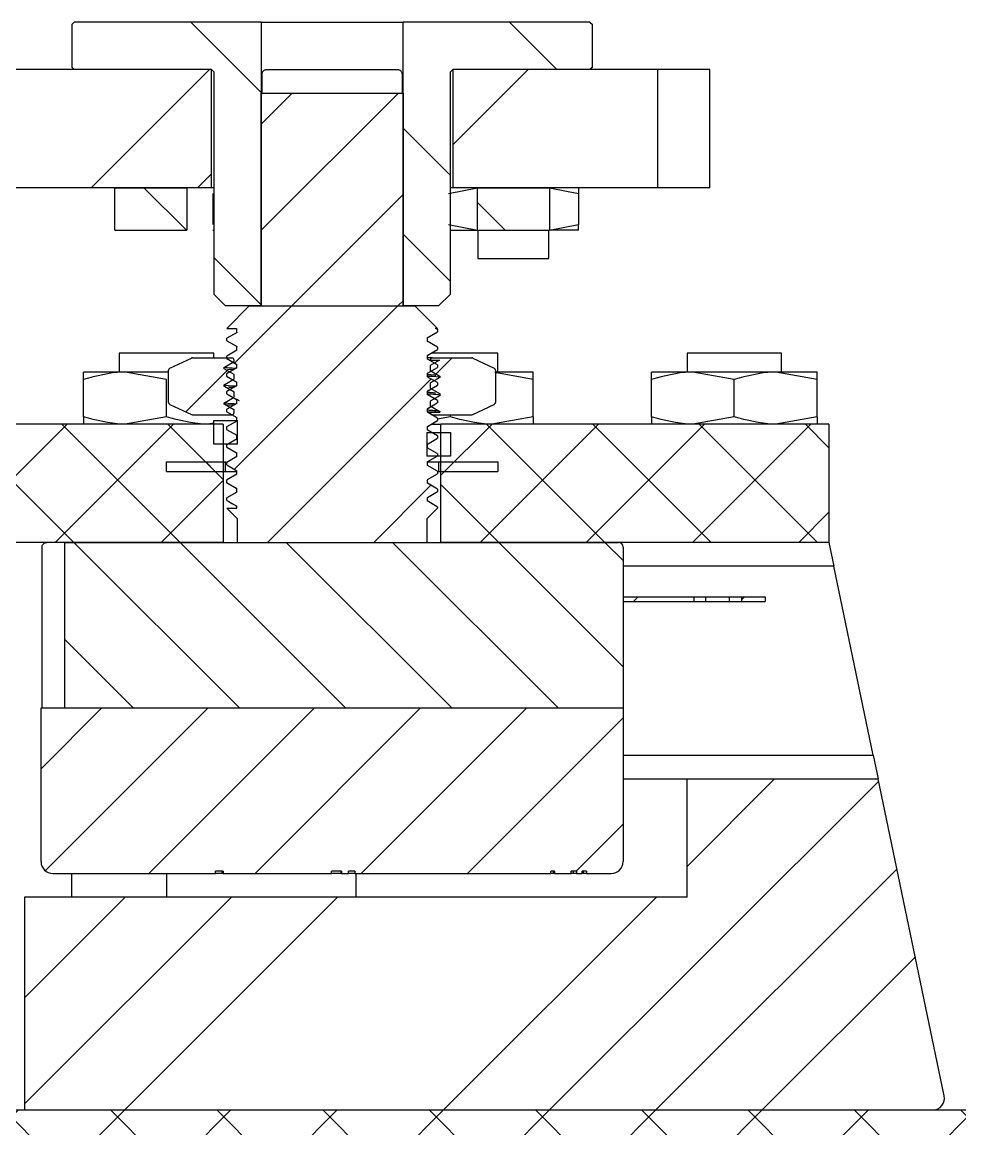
# Model space of a CAD drawing. Header units: millimetres. Extents: x 10 to 419, y 5 to 292.
# Drawn here: x 220.48 to 260.11, y 102.78 to 149.58 of the extents above; entities that cross this region are included whole.
import ezdxf

# ---------------------------------------------------------------- set-up
doc = ezdxf.new("R2010")
doc.units = ezdxf.units.MM

msp = doc.modelspace()

# ---------------------------------------------------------------- hatches: boundary and pattern name
at = {"linetype": 'Continuous', "lineweight": 18}
h = msp.add_hatch(dxfattribs=at)
h.set_pattern_fill('ANSI32', angle=90, style=0)
h.paths.add_polyline_path([(228.476, 147.576), (228.576, 147.476), (228.576, 138.076), (229.076, 137.576), (230.576, 137.576), (230.576, 149.576), (222.676, 149.576), (222.576, 149.476), (222.576, 147.676), (222.676, 147.576)], flags=0)
h = msp.add_hatch(dxfattribs=at)
h.set_pattern_fill('ANSI32', angle=90, style=0)
h.paths.add_polyline_path([(238.076, 137.576), (238.576, 138.076), (238.576, 147.476), (238.676, 147.576), (244.476, 147.576), (244.576, 147.676), (244.576, 149.476), (244.476, 149.576), (236.576, 149.576), (236.576, 137.576)], flags=0)
h = msp.add_hatch(dxfattribs=at)
h.set_pattern_fill('ANSI34', style=0)
h.paths.add_polyline_path([(228.476, 142.576), (228.476, 147.576), (219.827, 147.576), (219.827, 142.576)], flags=0)
h = msp.add_hatch(dxfattribs=at)
h.set_pattern_fill('ANSI34', style=0)
h.paths.add_polyline_path([(247.325, 142.576), (247.325, 147.576), (238.676, 147.576), (238.676, 142.576)], flags=0)
h = msp.add_hatch(dxfattribs=at)
h.set_pattern_fill('ANSI31', style=0)
h.paths.add_polyline_path([(230.576, 146.576), (230.576, 137.576), (236.576, 137.576), (236.576, 146.576)], flags=0)
h = msp.add_hatch(dxfattribs=at)
h.set_pattern_fill('ANSI31', angle=90, style=0)
edge = h.paths.add_edge_path(flags=0)
edge.add_line((227.426, 142.576), (224.4, 142.576))
edge.add_spline(control_points=[(224.4, 142.576), (224.397, 142.575), (224.394, 142.574), (224.391, 142.573)], knot_values=[0.001607, 0.001607, 0.001607, 0.001607, 0.001617, 0.001617, 0.001617, 0.001617], weights=[1, 1, 1, 1], degree=3, periodic=0)
edge.add_line((224.391, 142.573), (224.391, 140.779))
edge.add_spline(control_points=[(224.391, 140.779), (224.394, 140.778), (224.397, 140.777), (224.4, 140.776)], knot_values=[0.002922, 0.002922, 0.002922, 0.002922, 0.002932, 0.002932, 0.002932, 0.002932], weights=[1, 1, 1, 1], degree=3, periodic=0)
edge.add_line((224.4, 140.776), (227.426, 140.776))
edge.add_spline(control_points=[(227.426, 140.776), (227.429, 140.777), (227.432, 140.778), (227.435, 140.779)], knot_values=[0.00162, 0.00162, 0.00162, 0.00162, 0.001629, 0.001629, 0.001629, 0.001629], weights=[1, 1, 1, 1], degree=3, periodic=0)
edge.add_line((227.435, 140.779), (227.435, 142.573))
edge.add_spline(control_points=[(227.435, 142.573), (227.432, 142.574), (227.429, 142.575), (227.426, 142.576)], knot_values=[0.002935, 0.002935, 0.002935, 0.002935, 0.002945, 0.002945, 0.002945, 0.002945], weights=[1, 1, 1, 1], degree=3, periodic=0)
h = msp.add_hatch(dxfattribs=at)
h.set_pattern_fill('ANSI31', angle=90, style=0)
edge = h.paths.add_edge_path(flags=0)
edge.add_line((242.762, 140.779), (242.762, 142.573))
edge.add_spline(control_points=[(242.762, 142.573), (242.758, 142.574), (242.755, 142.575), (242.752, 142.576)], knot_values=[0.002922, 0.002922, 0.002922, 0.002922, 0.002932, 0.002932, 0.002932, 0.002932], weights=[1, 1, 1, 1], degree=3, periodic=0)
edge.add_line((242.752, 142.576), (239.727, 142.576))
edge.add_spline(control_points=[(239.727, 142.576), (239.724, 142.575), (239.721, 142.574), (239.717, 142.573)], knot_values=[0.001619, 0.001619, 0.001619, 0.001619, 0.001629, 0.001629, 0.001629, 0.001629], weights=[1, 1, 1, 1], degree=3, periodic=0)
edge.add_line((239.717, 142.573), (239.717, 140.779))
edge.add_spline(control_points=[(239.717, 140.779), (239.721, 140.778), (239.724, 140.777), (239.727, 140.776)], knot_values=[0.002935, 0.002935, 0.002935, 0.002935, 0.002945, 0.002945, 0.002945, 0.002945], weights=[1, 1, 1, 1], degree=3, periodic=0)
edge.add_line((239.727, 140.776), (242.752, 140.776))
edge.add_spline(control_points=[(242.752, 140.776), (242.755, 140.777), (242.758, 140.778), (242.762, 140.779)], knot_values=[0.001608, 0.001608, 0.001608, 0.001608, 0.001618, 0.001618, 0.001618, 0.001618], weights=[1, 1, 1, 1], degree=3, periodic=0)
h = msp.add_hatch(dxfattribs=at)
h.set_pattern_fill('ANSI31', style=0)
edge = h.paths.add_edge_path(flags=0)
edge.add_line((229.122, 136.622), (229.522, 136.622))
edge.add_spline(control_points=[(229.522, 136.622), (229.533, 136.616), (229.543, 136.61), (229.553, 136.604)], knot_values=[0, 0, 0, 0, 0.003617, 0.003617, 0.003617, 0.003617], weights=[1, 1, 1, 1], degree=3, periodic=0)
edge.add_line((229.553, 136.604), (229.552, 136.456))
edge.add_spline(control_points=[(229.552, 136.456), (229.518, 136.432), (229.477, 136.408), (229.436, 136.385), (229.395, 136.361), (229.354, 136.338), (229.313, 136.314), (229.252, 136.278), (229.19, 136.243), (229.129, 136.207)], knot_values=[0, 0, 0, 0, 0.000141, 0.000141, 0.000141, 0.000283, 0.000283, 0.000283, 0.000496, 0.000496, 0.000496, 0.000496], weights=[1, 1, 1, 1, 1, 1, 1, 1, 1, 1], degree=3, periodic=0)
edge.add_line((229.129, 136.207), (229.122, 136.102))
edge.add_spline(control_points=[(229.122, 136.102), (229.272, 136.019), (229.416, 135.936), (229.559, 135.854)], knot_values=[0, 0, 0, 0, 0.049681, 0.049681, 0.049681, 0.049681], weights=[1, 1, 1, 1], degree=3, periodic=0)
edge.add_line((229.559, 135.854), (229.552, 135.706))
edge.add_spline(control_points=[(229.552, 135.706), (229.51, 135.682), (229.469, 135.659), (229.429, 135.635), (229.388, 135.612), (229.347, 135.588), (229.306, 135.564), (229.244, 135.529), (229.183, 135.493), (229.121, 135.457)], knot_values=[0, 0, 0, 0, 0.000141, 0.000141, 0.000141, 0.000283, 0.000283, 0.000283, 0.000497, 0.000497, 0.000497, 0.000497], weights=[1, 1, 1, 1, 1, 1, 1, 1, 1, 1], degree=3, periodic=0)
edge.add_line((229.121, 135.457), (229.122, 135.352))
edge.add_spline(control_points=[(229.122, 135.352), (229.265, 135.269), (229.409, 135.186), (229.552, 135.104)], knot_values=[0, 0, 0, 0, 0.049681, 0.049681, 0.049681, 0.049681], weights=[1, 1, 1, 1], degree=3, periodic=0)
edge.add_line((229.552, 135.104), (229.552, 134.956))
edge.add_spline(control_points=[(229.552, 134.956), (229.404, 134.873), (229.261, 134.79), (229.117, 134.707)], knot_values=[0, 0, 0, 0, 0.049681, 0.049681, 0.049681, 0.049681], weights=[1, 1, 1, 1], degree=3, periodic=0)
edge.add_line((229.117, 134.707), (229.122, 134.602))
edge.add_spline(control_points=[(229.122, 134.602), (229.26, 134.519), (229.404, 134.436), (229.547, 134.354)], knot_values=[0, 0, 0, 0, 0.049681, 0.049681, 0.049681, 0.049681], weights=[1, 1, 1, 1], degree=3, periodic=0)
edge.add_line((229.547, 134.354), (229.552, 134.206))
edge.add_spline(control_points=[(229.552, 134.206), (229.415, 134.123), (229.272, 134.04), (229.129, 133.957)], knot_values=[0, 0, 0, 0, 0.049681, 0.049681, 0.049681, 0.049681], weights=[1, 1, 1, 1], degree=3, periodic=0)
edge.add_line((229.129, 133.957), (229.122, 133.852))
edge.add_spline(control_points=[(229.122, 133.852), (229.272, 133.769), (229.415, 133.686), (229.558, 133.604)], knot_values=[0, 0, 0, 0, 0.049681, 0.049681, 0.049681, 0.049681], weights=[1, 1, 1, 1], degree=3, periodic=0)
edge.add_line((229.558, 133.604), (229.552, 133.456))
edge.add_spline(control_points=[(229.552, 133.456), (229.41, 133.373), (229.267, 133.29), (229.123, 133.207)], knot_values=[0, 0, 0, 0, 0.049681, 0.049681, 0.049681, 0.049681], weights=[1, 1, 1, 1], degree=3, periodic=0)
edge.add_line((229.123, 133.207), (229.122, 133.102))
edge.add_spline(control_points=[(229.122, 133.102), (229.268, 133.019), (229.411, 132.936), (229.554, 132.854)], knot_values=[0, 0, 0, 0, 0.049681, 0.049681, 0.049681, 0.049681], weights=[1, 1, 1, 1], degree=3, periodic=0)
edge.add_line((229.554, 132.854), (229.552, 132.706))
edge.add_spline(control_points=[(229.552, 132.706), (229.403, 132.623), (229.259, 132.54), (229.116, 132.457)], knot_values=[0, 0, 0, 0, 0.049681, 0.049681, 0.049681, 0.049681], weights=[1, 1, 1, 1], degree=3, periodic=0)
edge.add_line((229.116, 132.457), (229.122, 132.352))
edge.add_spline(control_points=[(229.122, 132.352), (229.259, 132.269), (229.402, 132.186), (229.546, 132.104)], knot_values=[0, 0, 0, 0, 0.049681, 0.049681, 0.049681, 0.049681], weights=[1, 1, 1, 1], degree=3, periodic=0)
edge.add_line((229.546, 132.104), (229.552, 131.956))
edge.add_spline(control_points=[(229.552, 131.956), (229.414, 131.873), (229.271, 131.79), (229.127, 131.707)], knot_values=[0, 0, 0, 0, 0.049681, 0.049681, 0.049681, 0.049681], weights=[1, 1, 1, 1], degree=3, periodic=0)
edge.add_line((229.127, 131.707), (229.122, 131.602))
edge.add_spline(control_points=[(229.122, 131.602), (229.27, 131.519), (229.413, 131.436), (229.557, 131.353)], knot_values=[0, 0, 0, 0, 0.049681, 0.049681, 0.049681, 0.049681], weights=[1, 1, 1, 1], degree=3, periodic=0)
edge.add_line((229.557, 131.353), (229.552, 131.206))
edge.add_spline(control_points=[(229.552, 131.206), (229.412, 131.123), (229.269, 131.04), (229.126, 130.957)], knot_values=[0, 0, 0, 0, 0.049681, 0.049681, 0.049681, 0.049681], weights=[1, 1, 1, 1], degree=3, periodic=0)
edge.add_line((229.126, 130.957), (229.122, 130.852))
edge.add_spline(control_points=[(229.122, 130.852), (229.27, 130.769), (229.413, 130.686), (229.556, 130.604)], knot_values=[0, 0, 0, 0, 0.049681, 0.049681, 0.049681, 0.049681], weights=[1, 1, 1, 1], degree=3, periodic=0)
edge.add_line((229.556, 130.604), (229.552, 130.455))
edge.add_spline(control_points=[(229.552, 130.455), (229.402, 130.373), (229.259, 130.29), (229.115, 130.207)], knot_values=[0, 0, 0, 0, 0.049681, 0.049681, 0.049681, 0.049681], weights=[1, 1, 1, 1], degree=3, periodic=0)
edge.add_line((229.115, 130.207), (229.122, 130.102))
edge.add_spline(control_points=[(229.122, 130.102), (229.259, 130.019), (229.402, 129.936), (229.546, 129.854)], knot_values=[0, 0, 0, 0, 0.049681, 0.049681, 0.049681, 0.049681], weights=[1, 1, 1, 1], degree=3, periodic=0)
edge.add_line((229.546, 129.854), (229.552, 129.706))
edge.add_spline(control_points=[(229.552, 129.706), (229.412, 129.623), (229.269, 129.54), (229.125, 129.457)], knot_values=[0, 0, 0, 0, 0.049681, 0.049681, 0.049681, 0.049681], weights=[1, 1, 1, 1], degree=3, periodic=0)
edge.add_line((229.125, 129.457), (229.122, 129.352))
edge.add_spline(control_points=[(229.122, 129.352), (229.268, 129.269), (229.411, 129.186), (229.555, 129.103)], knot_values=[0, 0, 0, 0, 0.049681, 0.049681, 0.049681, 0.049681], weights=[1, 1, 1, 1], degree=3, periodic=0)
edge.add_line((229.555, 129.103), (229.552, 129.03))
edge.add_line((229.552, 129.03), (229.122, 129.03))
edge.add_line((229.122, 129.03), (229.576, 128.576))
edge.add_line((229.576, 128.576), (229.576, 127.576))
edge.add_line((229.576, 127.576), (237.576, 127.576))
edge.add_line((237.576, 127.576), (237.576, 128.576))
edge.add_line((237.576, 128.576), (238.03, 129.03))
edge.add_line((238.03, 129.03), (238.03, 129.082))
edge.add_spline(control_points=[(238.03, 129.082), (237.879, 129.165), (237.736, 129.248), (237.593, 129.331)], knot_values=[0, 0, 0, 0, 0.049681, 0.049681, 0.049681, 0.049681], weights=[1, 1, 1, 1], degree=3, periodic=0)
edge.add_line((237.593, 129.331), (237.6, 129.479))
edge.add_spline(control_points=[(237.6, 129.479), (237.645, 129.502), (237.686, 129.526), (237.726, 129.549), (237.767, 129.573), (237.808, 129.596), (237.849, 129.62), (237.911, 129.656), (237.973, 129.691), (238.035, 129.727)], knot_values=[0, 0, 0, 0, 0.000141, 0.000141, 0.000141, 0.000283, 0.000283, 0.000283, 0.000497, 0.000497, 0.000497, 0.000497], weights=[1, 1, 1, 1, 1, 1, 1, 1, 1, 1], degree=3, periodic=0)
edge.add_line((238.035, 129.727), (238.03, 129.833))
edge.add_spline(control_points=[(238.03, 129.833), (237.89, 129.915), (237.747, 129.998), (237.603, 130.081)], knot_values=[0, 0, 0, 0, 0.049681, 0.049681, 0.049681, 0.049681], weights=[1, 1, 1, 1], degree=3, periodic=0)
edge.add_line((237.603, 130.081), (237.6, 130.228))
edge.add_spline(control_points=[(237.6, 130.228), (237.745, 130.311), (237.889, 130.394), (238.032, 130.477)], knot_values=[0, 0, 0, 0, 0.049681, 0.049681, 0.049681, 0.049681], weights=[1, 1, 1, 1], degree=3, periodic=0)
edge.add_line((238.032, 130.477), (238.03, 130.582))
edge.add_spline(control_points=[(238.03, 130.582), (237.89, 130.665), (237.746, 130.748), (237.603, 130.831)], knot_values=[0, 0, 0, 0, 0.049681, 0.049681, 0.049681, 0.049681], weights=[1, 1, 1, 1], degree=3, periodic=0)
edge.add_line((237.603, 130.831), (237.6, 130.979))
edge.add_spline(control_points=[(237.6, 130.979), (237.737, 131.061), (237.88, 131.144), (238.023, 131.227)], knot_values=[0, 0, 0, 0, 0.049681, 0.049681, 0.049681, 0.049681], weights=[1, 1, 1, 1], degree=3, periodic=0)
edge.add_line((238.023, 131.227), (238.03, 131.332))
edge.add_spline(control_points=[(238.03, 131.332), (237.88, 131.415), (237.737, 131.498), (237.594, 131.581)], knot_values=[0, 0, 0, 0, 0.049681, 0.049681, 0.049681, 0.049681], weights=[1, 1, 1, 1], degree=3, periodic=0)
edge.add_line((237.594, 131.581), (237.6, 131.729))
edge.add_spline(control_points=[(237.6, 131.729), (237.745, 131.811), (237.889, 131.894), (238.032, 131.977)], knot_values=[0, 0, 0, 0, 0.049681, 0.049681, 0.049681, 0.049681], weights=[1, 1, 1, 1], degree=3, periodic=0)
edge.add_line((238.032, 131.977), (238.03, 132.082))
edge.add_spline(control_points=[(238.03, 132.082), (237.99, 132.106), (237.949, 132.129), (237.909, 132.153), (237.868, 132.176), (237.827, 132.2), (237.786, 132.224), (237.724, 132.259), (237.663, 132.295), (237.601, 132.331)], knot_values=[0, 0, 0, 0, 0.000141, 0.000141, 0.000141, 0.000283, 0.000283, 0.000283, 0.000497, 0.000497, 0.000497, 0.000497], weights=[1, 1, 1, 1, 1, 1, 1, 1, 1, 1], degree=3, periodic=0)
edge.add_line((237.601, 132.331), (237.6, 132.479))
edge.add_spline(control_points=[(237.6, 132.479), (237.748, 132.561), (237.891, 132.644), (238.035, 132.727)], knot_values=[0, 0, 0, 0, 0.049681, 0.049681, 0.049681, 0.049681], weights=[1, 1, 1, 1], degree=3, periodic=0)
edge.add_line((238.035, 132.727), (238.03, 132.832))
edge.add_spline(control_points=[(238.03, 132.832), (237.892, 132.915), (237.748, 132.998), (237.605, 133.081)], knot_values=[0, 0, 0, 0, 0.049681, 0.049681, 0.049681, 0.049681], weights=[1, 1, 1, 1], degree=3, periodic=0)
edge.add_line((237.605, 133.081), (237.6, 133.229))
edge.add_spline(control_points=[(237.6, 133.229), (237.737, 133.311), (237.88, 133.394), (238.023, 133.477)], knot_values=[0, 0, 0, 0, 0.049681, 0.049681, 0.049681, 0.049681], weights=[1, 1, 1, 1], degree=3, periodic=0)
edge.add_line((238.023, 133.477), (238.03, 133.582))
edge.add_spline(control_points=[(238.03, 133.582), (237.881, 133.665), (237.737, 133.748), (237.594, 133.831)], knot_values=[0, 0, 0, 0, 0.049681, 0.049681, 0.049681, 0.049681], weights=[1, 1, 1, 1], degree=3, periodic=0)
edge.add_line((237.594, 133.831), (237.6, 133.979))
edge.add_spline(control_points=[(237.6, 133.979), (237.64, 134.002), (237.681, 134.026), (237.722, 134.049), (237.763, 134.073), (237.803, 134.096), (237.844, 134.12), (237.906, 134.156), (237.968, 134.191), (238.029, 134.227)], knot_values=[0, 0, 0, 0, 0.000141, 0.000141, 0.000141, 0.000283, 0.000283, 0.000283, 0.000497, 0.000497, 0.000497, 0.000497], weights=[1, 1, 1, 1, 1, 1, 1, 1, 1, 1], degree=3, periodic=0)
edge.add_line((238.029, 134.227), (238.03, 134.332))
edge.add_spline(control_points=[(238.03, 134.332), (237.885, 134.415), (237.742, 134.498), (237.598, 134.581)], knot_values=[0, 0, 0, 0, 0.049681, 0.049681, 0.049681, 0.049681], weights=[1, 1, 1, 1], degree=3, periodic=0)
edge.add_line((237.598, 134.581), (237.6, 134.729))
edge.add_spline(control_points=[(237.6, 134.729), (237.749, 134.811), (237.893, 134.894), (238.037, 134.977)], knot_values=[0, 0, 0, 0, 0.049681, 0.049681, 0.049681, 0.049681], weights=[1, 1, 1, 1], degree=3, periodic=0)
edge.add_line((238.037, 134.977), (238.03, 135.083))
edge.add_spline(control_points=[(238.03, 135.083), (237.893, 135.165), (237.75, 135.248), (237.606, 135.331)], knot_values=[0, 0, 0, 0, 0.049681, 0.049681, 0.049681, 0.049681], weights=[1, 1, 1, 1], degree=3, periodic=0)
edge.add_line((237.606, 135.331), (237.6, 135.479))
edge.add_spline(control_points=[(237.6, 135.479), (237.738, 135.561), (237.881, 135.644), (238.025, 135.727)], knot_values=[0, 0, 0, 0, 0.049681, 0.049681, 0.049681, 0.049681], weights=[1, 1, 1, 1], degree=3, periodic=0)
edge.add_line((238.025, 135.727), (238.03, 135.832))
edge.add_spline(control_points=[(238.03, 135.832), (237.882, 135.915), (237.739, 135.998), (237.596, 136.081)], knot_values=[0, 0, 0, 0, 0.049681, 0.049681, 0.049681, 0.049681], weights=[1, 1, 1, 1], degree=3, periodic=0)
edge.add_line((237.596, 136.081), (237.6, 136.229))
edge.add_spline(control_points=[(237.6, 136.229), (237.741, 136.311), (237.885, 136.394), (238.028, 136.477)], knot_values=[0, 0, 0, 0, 0.049681, 0.049681, 0.049681, 0.049681], weights=[1, 1, 1, 1], degree=3, periodic=0)
edge.add_line((238.028, 136.477), (238.03, 136.582))
edge.add_spline(control_points=[(238.03, 136.582), (238.005, 136.595), (237.982, 136.609), (237.96, 136.622)], knot_values=[0, 0, 0, 0, 0.007878, 0.007878, 0.007878, 0.007878], weights=[1, 1, 1, 1], degree=3, periodic=0)
edge.add_line((237.96, 136.622), (238.03, 136.622))
edge.add_line((238.03, 136.622), (237.076, 137.576))
edge.add_line((237.076, 137.576), (230.076, 137.576))
edge.add_line((230.076, 137.576), (229.122, 136.622))
h = msp.add_hatch(dxfattribs=at)
h.set_pattern_fill('ANSI31', style=0)
edge = h.paths.add_edge_path(flags=0)
edge.add_spline(control_points=[(229.022, 134.982), (229.162, 135.062), (229.301, 135.143), (229.44, 135.224)], knot_values=[0, 0, 0, 0, 0.048324, 0.048324, 0.048324, 0.048324], weights=[1, 1, 1, 1], degree=3, periodic=0)
edge.add_line((229.44, 135.224), (229.435, 135.276))
edge.add_arc((229.335, 135.276), 0.1, 0, 90)
edge.add_line((229.335, 135.376), (227.67, 135.376))
edge.add_arc((227.67, 135.276), 0.1, 90, 115)
edge.add_line((227.628, 135.366), (226.721, 134.943))
edge.add_arc((226.763, 134.853), 0.1, 115, 180)
edge.add_line((226.663, 134.853), (226.663, 133.498))
edge.add_arc((226.763, 133.498), 0.1, 180, 245)
edge.add_line((226.721, 133.408), (227.628, 132.985))
edge.add_arc((227.67, 133.076), 0.1, 245, 270)
edge.add_line((227.67, 132.976), (229.335, 132.976))
edge.add_arc((229.335, 133.076), 0.1, 270, 360)
edge.add_line((229.435, 133.076), (229.435, 133.178))
edge.add_spline(control_points=[(229.435, 133.178), (229.289, 133.258), (229.15, 133.339), (229.01, 133.419)], knot_values=[0, 0, 0, 0, 0.048324, 0.048324, 0.048324, 0.048324], weights=[1, 1, 1, 1], degree=3, periodic=0)
edge.add_line((229.01, 133.419), (229.016, 133.482))
edge.add_spline(control_points=[(229.016, 133.482), (229.162, 133.562), (229.301, 133.643), (229.44, 133.723)], knot_values=[0, 0, 0, 0, 0.048324, 0.048324, 0.048324, 0.048324], weights=[1, 1, 1, 1], degree=3, periodic=0)
edge.add_line((229.44, 133.723), (229.435, 133.928))
edge.add_spline(control_points=[(229.435, 133.928), (229.301, 134.008), (229.161, 134.089), (229.022, 134.169)], knot_values=[0, 0, 0, 0, 0.048324, 0.048324, 0.048324, 0.048324], weights=[1, 1, 1, 1], degree=3, periodic=0)
edge.add_line((229.022, 134.169), (229.016, 134.232))
edge.add_spline(control_points=[(229.016, 134.232), (229.149, 134.312), (229.289, 134.393), (229.429, 134.474)], knot_values=[0, 0, 0, 0, 0.048324, 0.048324, 0.048324, 0.048324], weights=[1, 1, 1, 1], degree=3, periodic=0)
edge.add_line((229.429, 134.474), (229.435, 134.678))
edge.add_spline(control_points=[(229.435, 134.678), (229.292, 134.758), (229.152, 134.839), (229.012, 134.919)], knot_values=[0, 0, 0, 0, 0.048324, 0.048324, 0.048324, 0.048324], weights=[1, 1, 1, 1], degree=3, periodic=0)
edge.add_line((229.012, 134.919), (229.016, 134.982))
h = msp.add_hatch(dxfattribs=at)
h.set_pattern_fill('ANSI31', style=0)
edge = h.paths.add_edge_path(flags=0)
edge.add_line((239.482, 135.376), (237.818, 135.376))
edge.add_arc((237.818, 135.276), 0.1, 90, 180)
edge.add_line((237.718, 135.276), (238.11, 135.276))
edge.add_spline(control_points=[(238.11, 135.276), (237.981, 135.201), (237.852, 135.127), (237.723, 135.053)], knot_values=[0.003757, 0.003757, 0.003757, 0.003757, 0.048324, 0.048324, 0.048324, 0.048324], weights=[1, 1, 1, 1], degree=3, periodic=0)
edge.add_line((237.723, 135.053), (237.718, 134.848))
edge.add_spline(control_points=[(237.718, 134.848), (237.857, 134.768), (237.996, 134.688), (238.136, 134.607)], knot_values=[0, 0, 0, 0, 0.048324, 0.048324, 0.048324, 0.048324], weights=[1, 1, 1, 1], degree=3, periodic=0)
edge.add_line((238.136, 134.607), (238.136, 134.544))
edge.add_spline(control_points=[(238.136, 134.544), (237.992, 134.464), (237.853, 134.383), (237.713, 134.303)], knot_values=[0, 0, 0, 0, 0.048324, 0.048324, 0.048324, 0.048324], weights=[1, 1, 1, 1], degree=3, periodic=0)
edge.add_line((237.713, 134.303), (237.718, 134.099))
edge.add_spline(control_points=[(237.718, 134.099), (237.858, 134.018), (237.998, 133.937), (238.138, 133.857)], knot_values=[0, 0, 0, 0, 0.048324, 0.048324, 0.048324, 0.048324], weights=[1, 1, 1, 1], degree=3, periodic=0)
edge.add_line((238.138, 133.857), (238.136, 133.794))
edge.add_spline(control_points=[(238.136, 133.794), (237.999, 133.714), (237.859, 133.633), (237.72, 133.553)], knot_values=[0, 0, 0, 0, 0.048324, 0.048324, 0.048324, 0.048324], weights=[1, 1, 1, 1], degree=3, periodic=0)
edge.add_line((237.72, 133.553), (237.718, 133.349))
edge.add_spline(control_points=[(237.718, 133.349), (237.854, 133.268), (237.994, 133.188), (238.133, 133.107)], knot_values=[0, 0, 0, 0, 0.048324, 0.048324, 0.048324, 0.048324], weights=[1, 1, 1, 1], degree=3, periodic=0)
edge.add_line((238.133, 133.107), (238.136, 133.076))
edge.add_line((238.136, 133.076), (237.718, 133.076))
edge.add_arc((237.818, 133.076), 0.1, 180, 270)
edge.add_line((237.818, 132.976), (239.482, 132.976))
edge.add_arc((239.482, 133.076), 0.1, 270, 295)
edge.add_line((239.525, 132.985), (240.431, 133.408))
edge.add_arc((240.389, 133.498), 0.1, 295, 360)
edge.add_line((240.489, 133.498), (240.489, 134.853))
edge.add_arc((240.389, 134.853), 0.1, 0, 65)
edge.add_line((240.431, 134.943), (239.525, 135.366))
edge.add_arc((239.482, 135.276), 0.1, 65, 90)
h = msp.add_hatch(dxfattribs=at)
h.set_pattern_fill('ANSI37', style=0)
h.paths.add_polyline_path([(228.976, 127.576), (228.976, 132.576), (213.076, 132.576), (213.076, 127.576)], flags=0)
h = msp.add_hatch(dxfattribs=at)
h.set_pattern_fill('ANSI31', angle=90, style=0)
edge = h.paths.add_edge_path(flags=0)
edge.add_spline(control_points=[(229.577, 132.726), (229.243, 132.726), (228.91, 132.726), (228.577, 132.726)], knot_values=[0, 0, 0, 0, 0.1, 0.1, 0.1, 0.1], weights=[1, 1, 1, 1], degree=3, periodic=0)
edge.add_line((228.577, 132.726), (228.576, 131.726))
edge.add_spline(control_points=[(228.576, 131.726), (228.91, 131.726), (229.243, 131.726), (229.577, 131.726)], knot_values=[0, 0, 0, 0, 0.1, 0.1, 0.1, 0.1], weights=[1, 1, 1, 1], degree=3, periodic=0)
edge.add_line((229.577, 131.726), (229.576, 132.726))
h = msp.add_hatch(dxfattribs=at)
h.set_pattern_fill('ANSI37', style=0)
h.paths.add_polyline_path([(238.176, 132.576), (238.176, 127.576), (254.576, 127.576), (254.576, 132.576)], flags=0)
h = msp.add_hatch(dxfattribs=at)
h.set_pattern_fill('ANSI31', angle=90, style=0)
edge = h.paths.add_edge_path(flags=0)
edge.add_spline(control_points=[(238.576, 132.226), (238.242, 132.226), (237.909, 132.226), (237.576, 132.226)], knot_values=[0, 0, 0, 0, 0.1, 0.1, 0.1, 0.1], weights=[1, 1, 1, 1], degree=3, periodic=0)
edge.add_line((237.576, 132.226), (237.576, 131.226))
edge.add_spline(control_points=[(237.576, 131.226), (237.909, 131.226), (238.242, 131.226), (238.576, 131.226)], knot_values=[0, 0, 0, 0, 0.1, 0.1, 0.1, 0.1], weights=[1, 1, 1, 1], degree=3, periodic=0)
edge.add_line((238.576, 131.226), (238.576, 132.226))
h = msp.add_hatch(dxfattribs=at)
h.set_pattern_fill('ANSI31', angle=90, style=0)
h.paths.add_polyline_path([(226.576, 130.976), (226.576, 130.576), (229.076, 130.576), (229.076, 130.976)], flags=0)
h = msp.add_hatch(dxfattribs=at)
h.set_pattern_fill('ANSI31', angle=90, style=0)
h.paths.add_polyline_path([(240.576, 130.576), (240.576, 130.976), (238.076, 130.976), (238.076, 130.576)], flags=0)
h = msp.add_hatch(dxfattribs=at)
h.set_pattern_fill('ANSI31', angle=90, style=0)
edge = h.paths.add_edge_path(flags=0)
edge.add_line((222.276, 127.576), (222.276, 120.576))
edge.add_line((222.276, 120.576), (245.876, 120.576))
edge.add_line((245.876, 120.576), (245.876, 127.376))
edge.add_arc((245.676, 127.376), 0.2, 0, 90)
edge.add_line((245.676, 127.576), (222.276, 127.576))
h = msp.add_hatch(dxfattribs=at)
h.set_pattern_fill('ANSI31', style=0)
h.paths.add_polyline_path([(248.876, 125.276), (245.876, 125.276), (245.876, 125.076), (248.876, 125.076)], flags=0)
h = msp.add_hatch(dxfattribs=at)
h.set_pattern_fill('ANSI31', style=0)
h.paths.add_polyline_path([(251.876, 125.076), (251.876, 125.276), (250.876, 125.276), (250.876, 125.076)], flags=0)
h = msp.add_hatch(dxfattribs=at)
h.set_pattern_fill('ANSI31', style=0)
edge = h.paths.add_edge_path(flags=0)
edge.add_line((243.678, 113.676), (243.904, 113.676))
edge.add_line((243.904, 113.676), (243.904, 113.576))
edge.add_line((243.904, 113.576), (244.149, 113.576))
edge.add_line((244.149, 113.576), (244.149, 113.676))
edge.add_line((244.149, 113.676), (244.326, 113.676))
edge.add_line((244.326, 113.676), (244.326, 113.576))
edge.add_line((244.326, 113.576), (245.376, 113.576))
edge.add_arc((245.376, 114.076), 0.5, 270, 360)
edge.add_line((245.876, 114.076), (245.876, 120.576))
edge.add_line((245.876, 120.576), (221.276, 120.576))
edge.add_line((221.276, 120.576), (221.276, 114.076))
edge.add_arc((221.776, 114.076), 0.5, 180, 270)
edge.add_line((221.776, 113.576), (228.651, 113.576))
edge.add_line((228.651, 113.576), (228.651, 113.676))
edge.add_line((228.651, 113.676), (228.977, 113.676))
edge.add_line((228.977, 113.676), (228.977, 113.576))
edge.add_line((228.977, 113.576), (233.549, 113.576))
edge.add_line((233.549, 113.576), (233.549, 113.676))
edge.add_line((233.549, 113.676), (233.969, 113.676))
edge.add_line((233.969, 113.676), (233.969, 113.576))
edge.add_line((233.969, 113.576), (234.265, 113.576))
edge.add_line((234.265, 113.576), (234.265, 113.676))
edge.add_line((234.265, 113.676), (234.541, 113.676))
edge.add_line((234.541, 113.676), (234.541, 113.576))
edge.add_line((234.541, 113.576), (242.821, 113.576))
edge.add_line((242.821, 113.576), (242.821, 113.676))
edge.add_line((242.821, 113.676), (242.973, 113.676))
edge.add_line((242.973, 113.676), (242.973, 113.576))
edge.add_line((242.973, 113.576), (243.678, 113.576))
edge.add_line((243.678, 113.576), (243.678, 113.676))
h = msp.add_hatch(dxfattribs=at)
h.set_pattern_fill('ANSI34', style=0)
edge = h.paths.add_edge_path(flags=0)
edge.add_line((256.66, 117.576), (248.576, 117.576))
edge.add_line((248.576, 117.576), (248.576, 112.576))
edge.add_line((248.576, 112.576), (220.576, 112.576))
edge.add_line((220.576, 112.576), (220.576, 103.576))
edge.add_line((220.576, 103.576), (258.961, 103.576))
edge.add_arc((258.961, 104.076), 0.5, 270, 371.7683)
edge.add_line((259.451, 104.178), (256.66, 117.576))
h = msp.add_hatch(dxfattribs=at)
h.set_pattern_fill('ANSI37', angle=90, style=0)
h.paths.add_polyline_path([(375.576, 100.576), (375.576, 103.576), (209.576, 103.576), (209.576, 100.576)], flags=0)

# ---------------------------------------------------------------- linework, layer by layer
at = {"color": 7, "linetype": 'Continuous', "lineweight": 25}
for p, q in [((222.576, 149.476), (222.676, 149.576)), ((222.576, 149.476), (222.576, 147.676)), ((230.576, 149.576), (222.676, 149.576)), ((230.576, 149.576), (230.576, 137.576)), ((230.576, 149.576), (236.576, 149.576)), ((236.576, 137.576), (236.576, 149.576)), ((244.476, 149.576), (236.576, 149.576)), ((244.476, 149.576), (244.576, 149.476)), ((244.576, 147.676), (244.576, 149.476)), ((228.476, 147.576), (219.827, 147.576)), ((222.676, 147.576), (222.576, 147.676)), ((228.476, 147.576), (222.676, 147.576)), ((228.476, 147.576), (228.576, 147.476)), ((228.476, 142.576), (228.476, 147.576)), ((228.576, 147.476), (228.576, 138.076)), ((230.821, 147.576), (236.331, 147.576)), ((238.576, 147.476), (238.676, 147.576)), ((238.576, 138.076), (238.576, 147.476)), ((244.476, 147.576), (238.676, 147.576)), ((238.676, 147.576), (238.676, 142.576)), ((247.325, 147.576), (238.676, 147.576)), ((244.576, 147.676), (244.476, 147.576)), ((249.544, 147.576), (247.324, 147.576)), ((247.325, 147.576), (247.325, 142.576)), ((249.544, 142.576), (249.544, 147.576)), ((230.618, 146.576), (230.618, 147.376)), ((236.534, 147.376), (236.534, 146.576)), ((230.576, 137.576), (230.576, 146.576)), ((230.576, 146.576), (236.576, 146.576)), ((236.576, 146.576), (236.576, 137.576)), ((228.476, 142.576), (219.827, 142.576)), ((224.4, 142.576), (224.391, 142.573)), ((224.391, 140.779), (224.391, 142.573)), ((224.4, 142.576), (227.426, 142.576)), ((227.435, 142.573), (227.426, 142.576)), ((227.435, 142.573), (227.435, 140.779)), ((228.576, 142.576), (228.476, 142.576)), ((228.53, 142.33), (228.53, 141.021)), ((238.489, 142.33), (239.717, 142.573)), ((238.676, 142.576), (238.576, 142.576)), ((247.325, 142.576), (238.676, 142.576)), ((239.727, 142.576), (239.717, 142.573)), ((239.717, 140.779), (239.717, 142.573)), ((239.727, 142.576), (242.752, 142.576)), ((242.762, 142.573), (242.752, 142.576)), ((242.762, 142.573), (242.762, 140.779)), ((242.762, 142.573), (243.989, 142.33)), ((243.989, 142.33), (243.989, 141.021)), ((249.544, 142.576), (247.324, 142.576)), ((238.489, 141.021), (239.717, 140.779)), ((242.762, 140.779), (243.989, 141.021)), ((224.4, 140.776), (224.391, 140.779)), ((224.4, 140.776), (227.426, 140.776)), ((227.435, 140.779), (227.426, 140.776)), ((228.53, 140.776), (228.576, 140.776)), ((238.576, 140.776), (239.727, 140.776)), ((239.727, 140.776), (239.717, 140.779)), ((239.727, 140.776), (242.752, 140.776)), ((239.739, 140.776), (239.739, 139.576)), ((242.739, 139.576), (242.739, 140.776)), ((242.762, 140.779), (242.752, 140.776)), ((243.989, 140.776), (242.752, 140.776)), ((239.739, 139.576), (240.031, 139.576)), ((240.031, 139.576), (242.739, 139.576)), ((229.076, 137.576), (228.576, 138.076)), ((238.576, 138.076), (238.076, 137.576)), ((230.576, 137.576), (229.076, 137.576)), ((229.122, 136.622), (230.076, 137.576)), ((230.076, 137.576), (237.076, 137.576)), ((230.576, 137.576), (236.576, 137.576)), ((238.076, 137.576), (236.576, 137.576)), ((237.076, 137.576), (238.03, 136.622)), ((229.122, 136.622), (229.522, 136.622)), ((229.122, 136.102), (229.122, 136.207)), ((229.558, 136.456), (229.129, 136.207)), ((229.522, 136.622), (229.553, 136.604)), ((229.552, 136.456), (229.552, 136.604)), ((237.598, 136.228), (238.028, 136.477)), ((237.6, 136.229), (237.6, 136.081)), ((237.96, 136.622), (237.936, 136.622)), ((237.96, 136.622), (238.03, 136.622)), ((238.028, 136.582), (237.96, 136.622)), ((238.03, 136.582), (238.03, 136.477)), ((229.129, 136.102), (229.559, 135.854)), ((229.552, 135.706), (229.552, 135.854)), ((237.595, 135.479), (238.025, 135.727)), ((238.025, 135.832), (237.596, 136.081)), ((238.03, 135.832), (238.03, 135.727)), ((224.576, 135.576), (224.576, 134.776)), ((226.576, 135.576), (224.576, 135.576)), ((228.576, 135.576), (226.576, 135.576)), ((226.721, 134.943), (227.628, 135.366)), ((227.67, 135.376), (229.335, 135.376)), ((228.576, 135.376), (228.576, 135.576)), ((229.551, 135.706), (229.121, 135.457)), ((229.122, 135.352), (229.122, 135.457)), ((229.122, 135.352), (229.552, 135.104)), ((229.435, 135.223), (229.435, 135.276)), ((237.6, 135.479), (237.6, 135.33)), ((237.818, 135.376), (237.6, 135.376)), ((238.037, 135.082), (237.606, 135.331)), ((237.702, 135.276), (237.718, 135.276)), ((237.718, 135.276), (238.11, 135.276)), ((238.11, 135.276), (237.723, 135.053)), ((238.576, 135.576), (237.759, 135.576)), ((237.818, 135.376), (239.482, 135.376)), ((240.576, 135.576), (238.576, 135.576)), ((239.525, 135.366), (240.431, 134.943)), ((240.576, 134.776), (240.576, 135.576)), ((248.576, 135.576), (248.576, 134.776)), ((250.576, 135.576), (248.576, 135.576)), ((252.576, 135.576), (250.576, 135.576)), ((252.576, 134.776), (252.576, 135.576)), ((226.663, 133.498), (226.663, 134.853)), ((229.431, 134.678), (229.012, 134.919)), ((229.016, 134.919), (229.016, 134.982)), ((229.022, 134.982), (229.44, 135.224)), ((229.548, 134.956), (229.117, 134.707)), ((229.401, 134.871), (229.15, 134.894)), ((229.552, 134.956), (229.552, 135.104)), ((237.606, 134.729), (238.037, 134.977)), ((237.717, 134.849), (238.136, 134.607)), ((237.718, 135.052), (237.718, 134.848)), ((238.03, 135.083), (238.03, 134.976)), ((240.489, 134.853), (240.489, 133.498)), ((224.826, 134.776), (223.076, 134.776)), ((223.076, 132.888), (223.076, 134.463)), ((226.576, 134.463), (224.826, 134.776)), ((226.663, 134.776), (224.826, 134.776)), ((226.576, 132.888), (226.576, 134.463)), ((229.01, 134.232), (229.429, 134.474)), ((229.117, 134.602), (229.547, 134.354)), ((229.122, 134.602), (229.122, 134.707)), ((229.435, 134.474), (229.435, 134.678)), ((229.552, 134.206), (229.552, 134.353)), ((238.029, 134.332), (237.598, 134.581)), ((237.6, 134.729), (237.6, 134.581)), ((238.131, 134.544), (237.713, 134.303)), ((238.03, 134.332), (238.03, 134.227)), ((238.136, 134.607), (238.136, 134.544)), ((242.076, 134.463), (240.449, 134.754)), ((242.076, 134.776), (240.489, 134.776)), ((242.076, 132.888), (242.076, 134.463)), ((248.826, 134.776), (247.076, 134.776)), ((247.076, 132.888), (247.076, 134.463)), ((250.576, 134.463), (248.826, 134.776)), ((252.326, 134.776), (248.826, 134.776)), ((250.576, 132.888), (250.576, 134.463)), ((254.076, 134.463), (252.326, 134.776)), ((254.076, 134.776), (252.326, 134.776)), ((254.076, 132.888), (254.076, 134.463)), ((229.016, 134.169), (229.016, 134.232)), ((229.44, 133.928), (229.022, 134.169)), ((229.122, 133.852), (229.122, 133.957)), ((229.128, 133.852), (229.558, 133.604)), ((229.558, 134.206), (229.129, 133.957)), ((229.435, 133.724), (229.435, 133.928)), ((237.599, 133.978), (238.029, 134.227)), ((237.6, 133.979), (237.6, 133.831)), ((237.718, 134.303), (237.718, 134.099)), ((237.719, 134.098), (238.138, 133.857)), ((238.136, 133.857), (238.136, 133.794)), ((226.721, 133.408), (227.628, 132.985)), ((229.429, 133.178), (229.01, 133.419)), ((229.016, 133.42), (229.016, 133.482)), ((229.022, 133.482), (229.44, 133.723)), ((229.553, 133.456), (229.123, 133.207)), ((229.524, 133.65), (229.645, 133.579)), ((229.552, 133.456), (229.552, 133.604)), ((238.024, 133.582), (237.594, 133.831)), ((237.594, 133.229), (238.023, 133.477)), ((237.718, 133.553), (237.718, 133.349)), ((238.138, 133.794), (237.72, 133.553)), ((238.03, 133.582), (238.03, 133.477)), ((239.525, 132.985), (240.431, 133.408)), ((227.67, 132.976), (229.335, 132.976)), ((229.122, 133.102), (229.122, 133.207)), ((229.124, 133.102), (229.554, 132.854)), ((229.449, 133.173), (229.435, 133.178)), ((229.435, 133.076), (229.435, 133.178)), ((237.6, 133.229), (237.6, 133.081)), ((237.981, 133.076), (237.6, 133.1)), ((238.036, 132.832), (237.605, 133.081)), ((237.718, 133.076), (237.638, 133.076)), ((237.715, 133.349), (238.133, 133.107)), ((237.718, 133.076), (238.136, 133.076)), ((237.783, 132.976), (237.818, 132.976)), ((237.818, 132.976), (239.482, 132.976)), ((238.136, 133.107), (238.136, 133.076)), ((238.576, 132.888), (238.576, 132.976)), ((228.976, 132.576), (213.076, 132.576)), ((226.576, 132.888), (224.826, 132.576)), ((228.576, 132.62), (228.326, 132.576)), ((228.576, 131.726), (228.576, 132.726)), ((228.577, 132.726), (229.577, 132.726)), ((228.976, 132.576), (228.976, 127.576)), ((229.546, 132.706), (229.116, 132.457)), ((229.122, 132.352), (229.122, 132.458)), ((229.552, 132.706), (229.552, 132.854)), ((229.576, 131.726), (229.576, 132.726)), ((237.6, 132.479), (237.6, 132.331)), ((237.604, 132.479), (238.035, 132.727)), ((237.815, 132.576), (238.176, 132.576)), ((238.576, 132.888), (238.028, 132.79)), ((238.03, 132.832), (238.03, 132.727)), ((238.176, 127.576), (238.176, 132.576)), ((254.576, 132.576), (238.176, 132.576)), ((242.076, 132.888), (240.326, 132.576)), ((250.576, 132.888), (248.826, 132.576)), ((254.076, 132.888), (252.326, 132.576)), ((254.576, 132.576), (254.576, 127.576)), ((229.115, 132.352), (229.546, 132.104)), ((229.552, 131.956), (229.552, 132.105)), ((237.576, 132.226), (237.576, 131.226)), ((237.576, 132.226), (238.576, 132.226)), ((238.031, 132.082), (237.601, 132.331)), ((237.602, 131.728), (238.032, 131.977)), ((238.03, 132.082), (238.03, 131.977)), ((238.576, 132.226), (238.576, 131.226)), ((229.577, 131.726), (228.577, 131.726)), ((229.122, 131.602), (229.122, 131.707)), ((229.557, 131.956), (229.127, 131.707)), ((229.127, 131.602), (229.557, 131.353)), ((238.023, 131.332), (237.594, 131.581)), ((237.6, 131.729), (237.6, 131.581)), ((229.556, 131.206), (229.126, 130.957)), ((229.552, 131.206), (229.552, 131.354)), ((238.576, 131.226), (237.576, 131.226)), ((237.593, 130.979), (238.023, 131.227)), ((238.03, 131.332), (238.03, 131.227)), ((226.576, 130.576), (226.576, 130.976)), ((226.576, 130.976), (229.076, 130.976)), ((226.576, 130.576), (229.076, 130.576)), ((229.076, 130.976), (229.095, 130.976)), ((229.076, 130.576), (229.076, 130.976)), ((229.076, 130.576), (229.524, 130.576)), ((229.122, 130.852), (229.122, 130.957)), ((229.127, 130.852), (229.556, 130.604)), ((229.552, 130.455), (229.552, 130.604)), ((237.6, 130.979), (237.6, 130.831)), ((237.6, 130.976), (238.076, 130.976)), ((238.033, 130.582), (237.603, 130.831)), ((238.03, 130.582), (238.03, 130.477)), ((238.03, 130.576), (238.076, 130.576)), ((238.076, 130.976), (238.076, 130.576)), ((238.076, 130.976), (240.576, 130.976)), ((238.076, 130.576), (240.576, 130.576)), ((240.576, 130.976), (240.576, 130.576)), ((229.546, 130.456), (229.115, 130.207)), ((229.115, 130.102), (229.546, 129.854)), ((229.122, 130.102), (229.122, 130.208)), ((237.6, 130.228), (237.6, 130.081)), ((237.602, 130.229), (238.032, 130.477)), ((229.555, 129.706), (229.125, 129.457)), ((229.552, 129.706), (229.552, 129.854)), ((238.034, 129.832), (237.603, 130.081)), ((237.604, 129.478), (238.035, 129.727)), ((238.03, 129.833), (238.03, 129.727)), ((229.122, 129.352), (229.122, 129.457)), ((229.134, 129.348), (229.122, 129.352)), ((229.125, 129.352), (229.555, 129.103)), ((238.023, 129.082), (237.593, 129.331)), ((237.6, 129.479), (237.6, 129.331)), ((229.576, 128.576), (229.122, 129.03)), ((229.122, 129.03), (229.552, 129.03)), ((229.552, 129.03), (229.552, 129.104)), ((238.03, 129.03), (237.576, 128.576)), ((238.025, 129.087), (238.03, 129.082)), ((238.03, 129.082), (238.03, 129.03)), ((229.576, 127.576), (229.576, 128.576)), ((237.576, 128.576), (237.576, 127.576)), ((228.976, 127.576), (213.076, 127.576)), ((221.317, 120.576), (221.317, 127.376)), ((222.276, 120.576), (222.276, 127.576)), ((222.276, 127.576), (245.676, 127.576)), ((229.576, 127.576), (237.576, 127.576)), ((254.576, 127.576), (238.176, 127.576)), ((245.876, 127.376), (245.876, 120.576)), ((254.576, 127.576), (254.785, 126.576)), ((256.451, 118.576), (254.785, 126.576)), ((245.876, 125.276), (245.876, 125.076)), ((245.876, 125.276), (248.876, 125.276)), ((245.876, 125.076), (248.876, 125.076)), ((248.876, 125.076), (248.876, 125.276)), ((248.876, 125.276), (249.376, 125.276)), ((248.876, 125.076), (249.376, 125.076)), ((249.376, 125.076), (249.376, 125.276)), ((249.376, 125.276), (250.376, 125.276)), ((249.376, 125.076), (250.376, 125.076)), ((250.376, 125.076), (250.376, 125.276)), ((250.376, 125.276), (250.876, 125.276)), ((250.376, 125.076), (250.876, 125.076)), ((250.876, 125.276), (250.876, 125.076)), ((250.876, 125.276), (251.876, 125.276)), ((250.876, 125.076), (251.876, 125.076)), ((251.876, 125.276), (251.876, 125.076)), ((221.276, 114.076), (221.276, 120.576)), ((221.276, 120.576), (245.876, 120.576)), ((222.276, 120.576), (245.876, 120.576)), ((245.876, 120.576), (245.876, 114.076)), ((256.451, 118.576), (256.66, 117.576)), ((245.876, 117.576), (248.576, 117.576)), ((248.576, 112.576), (248.576, 117.576)), ((248.576, 117.576), (256.66, 117.576)), ((259.451, 104.178), (256.66, 117.576)), ((221.776, 113.576), (228.651, 113.576)), ((222.576, 112.576), (222.576, 113.576)), ((228.651, 113.576), (228.651, 113.676)), ((228.977, 113.676), (228.651, 113.676)), ((228.926, 113.576), (228.651, 113.576)), ((228.926, 113.576), (228.926, 113.676)), ((228.968, 113.576), (228.926, 113.576)), ((228.977, 113.676), (228.977, 113.576)), ((228.977, 113.576), (233.549, 113.576)), ((233.549, 113.576), (233.549, 113.676)), ((233.969, 113.676), (233.549, 113.676)), ((233.958, 113.576), (233.549, 113.576)), ((233.958, 113.576), (233.958, 113.676)), ((233.969, 113.576), (233.958, 113.576)), ((233.969, 113.676), (233.969, 113.576)), ((233.969, 113.576), (234.265, 113.576)), ((234.265, 113.576), (234.265, 113.676)), ((234.541, 113.676), (234.265, 113.676)), ((234.275, 113.576), (234.265, 113.576)), ((234.275, 113.576), (234.275, 113.676)), ((234.541, 113.676), (234.541, 113.576)), ((234.541, 113.576), (242.821, 113.576)), ((242.821, 113.576), (242.821, 113.676)), ((242.973, 113.676), (242.821, 113.676)), ((242.931, 113.576), (242.931, 113.676)), ((242.95, 113.576), (242.931, 113.576)), ((242.973, 113.676), (242.973, 113.576)), ((242.973, 113.576), (243.678, 113.576)), ((243.678, 113.576), (243.678, 113.676)), ((243.904, 113.676), (243.678, 113.676)), ((243.772, 113.576), (243.772, 113.676)), ((243.904, 113.676), (243.904, 113.576)), ((243.904, 113.576), (244.149, 113.576)), ((244.149, 113.576), (244.149, 113.676)), ((244.326, 113.676), (244.149, 113.676)), ((244.198, 113.576), (244.164, 113.576)), ((244.198, 113.576), (244.198, 113.676)), ((244.326, 113.676), (244.326, 113.576)), ((244.326, 113.576), (245.376, 113.576)), ((220.576, 112.576), (220.576, 103.576)), ((248.576, 112.576), (220.576, 112.576)), ((209.576, 103.576), (375.576, 103.576)), ((220.576, 103.576), (258.961, 103.576))]:
    msp.add_line(p, q, dxfattribs=at)
at = {"color": 8, "linetype": 'Continuous', "lineweight": 25}
for p, q in [((254.785, 126.576), (245.876, 126.576)), ((245.876, 118.576), (256.451, 118.576)), ((226.576, 113.576), (226.576, 112.576)), ((234.576, 113.576), (234.576, 112.576))]:
    msp.add_line(p, q, dxfattribs=at)
at = {"color": 7, "linetype": 'Continuous', "lineweight": 25}
for centre, radius, start, end in [((227.67, 135.276), 0.1, 90, 115), ((229.335, 135.276), 0.1, 0, 90), ((237.818, 135.276), 0.1, 90, 180), ((239.482, 135.276), 0.1, 65, 90), ((226.763, 134.853), 0.1, 115, 180), ((240.389, 134.853), 0.1, 0, 65), ((226.763, 133.498), 0.1, 180, 245), ((240.389, 133.498), 0.1, 295, 0), ((227.67, 133.076), 0.1, 245, 270), ((229.335, 133.076), 0.1, 270, 0), ((237.818, 133.076), 0.1, 180, 270), ((239.482, 133.076), 0.1, 270, 295), ((245.676, 127.376), 0.2, 0, 90), ((221.776, 114.076), 0.5, 180, 270), ((245.376, 114.076), 0.5, 270, 0), ((258.961, 104.076), 0.5, 270, 11.7683)]:
    msp.add_arc(centre, radius, start, end, dxfattribs=at)
for points, knots in [([(230.618, 147.376), (230.621, 147.402), (230.625, 147.441), (230.651, 147.487), (230.684, 147.526), (230.727, 147.555), (230.777, 147.573), (230.806, 147.575), (230.821, 147.576)], [0, 0, 0, 0, 0.244624, 0.370897, 0.499561, 0.723785, 0.855508, 1, 1, 1, 1]), ([(236.331, 147.576), (236.346, 147.575), (236.376, 147.573), (236.426, 147.555), (236.469, 147.526), (236.501, 147.487), (236.527, 147.441), (236.531, 147.402), (236.534, 147.376)], [0, 0, 0, 0, 0.1444652, 0.2761792, 0.5004385, 0.6290842, 0.7553509, 1, 1, 1, 1]), ([(243.989, 142.576), (243.989, 142.572), (243.989, 142.558), (243.989, 142.427), (243.989, 142.33)], [0, 0, 0, 0, 0.268634, 1, 1, 1, 1]), ([(243.989, 140.776), (243.989, 140.779), (243.989, 140.793), (243.989, 140.925), (243.989, 141.021)], [0, 0, 0, 0, 0.268634, 1, 1, 1, 1]), ([(238.005, 136.588), (238.016, 136.587), (238.032, 136.585), (238.031, 136.583), (238.03, 136.582)], [0, 0, 0, 0, 0.695674, 1, 1, 1, 1]), ([(229.501, 134.928), (229.404, 134.934), (229.133, 134.949), (229.028, 134.967), (229.018, 134.98), (229.016, 134.982)], [0, 0, 0, 0, 0.30849, 0.869374, 1, 1, 1, 1]), ([(224.826, 134.776), (224.785, 134.775), (224.194, 134.771), (223.615, 134.611), (223.076, 134.463)], [0, 0, 0, 0, 0.070174, 1, 1, 1, 1]), ([(223.076, 134.463), (223.076, 134.51), (223.076, 134.693), (223.076, 134.741), (223.076, 134.776)], [0, 0, 0, 0, 0.257551, 1, 1, 1, 1]), ([(237.957, 134.631), (237.937, 134.639), (237.908, 134.65), (237.658, 134.66), (237.582, 134.664)], [0, 0, 0, 0, 0.699903, 1, 1, 1, 1]), ([(238.136, 134.544), (238.11, 134.56), (238.079, 134.579), (237.667, 134.597), (237.6, 134.6)], [0, 0, 0, 0, 0.838438, 1, 1, 1, 1]), ([(242.076, 134.463), (242.076, 134.51), (242.076, 134.693), (242.076, 134.741), (242.076, 134.776)], [0, 0, 0, 0, 0.257551, 1, 1, 1, 1]), ([(248.826, 134.776), (248.785, 134.775), (248.194, 134.771), (247.615, 134.611), (247.076, 134.463)], [0, 0, 0, 0, 0.070174, 1, 1, 1, 1]), ([(247.076, 134.463), (247.076, 134.51), (247.076, 134.693), (247.076, 134.741), (247.076, 134.776)], [0, 0, 0, 0, 0.257551, 1, 1, 1, 1]), ([(252.326, 134.776), (252.285, 134.775), (251.694, 134.771), (251.115, 134.611), (250.576, 134.463)], [0, 0, 0, 0, 0.070174, 1, 1, 1, 1]), ([(254.076, 134.463), (254.076, 134.51), (254.076, 134.693), (254.076, 134.741), (254.076, 134.776)], [0, 0, 0, 0, 0.257551, 1, 1, 1, 1]), ([(229.537, 134.177), (229.477, 134.179), (229.07, 134.198), (229.041, 134.216), (229.016, 134.232)], [0, 0, 0, 0, 0.149735, 1, 1, 1, 1]), ([(229.451, 134.118), (229.42, 134.12), (229.234, 134.128), (229.22, 134.136), (229.208, 134.143)], [0, 0, 0, 0, 0.166637, 1, 1, 1, 1]), ([(237.952, 133.882), (237.934, 133.889), (237.908, 133.899), (237.671, 133.91), (237.602, 133.913)], [0, 0, 0, 0, 0.71214, 1, 1, 1, 1]), ([(238.136, 133.794), (238.121, 133.801), (238.083, 133.818), (237.91, 133.836), (237.665, 133.848), (237.625, 133.85)], [0, 0, 0, 0, 0.3619038, 0.8954343, 1, 1, 1, 1]), ([(229.506, 133.428), (229.456, 133.431), (229.064, 133.448), (229.038, 133.466), (229.016, 133.482)], [0, 0, 0, 0, 0.126132, 1, 1, 1, 1]), ([(229.406, 133.371), (229.392, 133.372), (229.077, 133.386), (229.064, 133.401), (229.052, 133.415)], [0, 0, 0, 0, 0.0454602, 1, 1, 1, 1]), ([(238.034, 133.132), (237.96, 133.14), (237.862, 133.152), (237.63, 133.163), (237.576, 133.166)], [0, 0, 0, 0, 0.768709, 1, 1, 1, 1]), ([(224.826, 132.576), (224.785, 132.576), (224.194, 132.58), (223.615, 132.74), (223.076, 132.888)], [0, 0, 0, 0, 0.070174, 1, 1, 1, 1]), ([(223.076, 132.888), (223.076, 132.841), (223.076, 132.658), (223.076, 132.611), (223.076, 132.576)], [0, 0, 0, 0, 0.257551, 1, 1, 1, 1]), ([(228.326, 132.576), (228.285, 132.576), (227.694, 132.58), (227.115, 132.74), (226.576, 132.888)], [0, 0, 0, 0, 0.070174, 1, 1, 1, 1]), ([(240.326, 132.576), (240.285, 132.576), (239.694, 132.58), (239.115, 132.74), (238.576, 132.888)], [0, 0, 0, 0, 0.070174, 1, 1, 1, 1]), ([(242.076, 132.888), (242.076, 132.841), (242.076, 132.658), (242.076, 132.611), (242.076, 132.576)], [0, 0, 0, 0, 0.257551, 1, 1, 1, 1]), ([(248.826, 132.576), (248.785, 132.576), (248.194, 132.58), (247.615, 132.74), (247.076, 132.888)], [0, 0, 0, 0, 0.070174, 1, 1, 1, 1]), ([(247.076, 132.888), (247.076, 132.841), (247.076, 132.658), (247.076, 132.611), (247.076, 132.576)], [0, 0, 0, 0, 0.257551, 1, 1, 1, 1]), ([(252.326, 132.576), (252.285, 132.576), (251.694, 132.58), (251.115, 132.74), (250.576, 132.888)], [0, 0, 0, 0, 0.070174, 1, 1, 1, 1]), ([(254.076, 132.888), (254.076, 132.841), (254.076, 132.658), (254.076, 132.611), (254.076, 132.576)], [0, 0, 0, 0, 0.257551, 1, 1, 1, 1]), ([(229.129, 129.347), (229.201, 129.306), (229.345, 129.223), (229.488, 129.14), (229.56, 129.098)], [0, 0, 0, 0, 0.500033, 1, 1, 1, 1]), ([(221.317, 127.376), (221.319, 127.397), (221.323, 127.443), (221.354, 127.496), (221.391, 127.533), (221.427, 127.556), (221.47, 127.572), (221.502, 127.575), (221.518, 127.576)], [0, 0, 0, 0, 0.202181, 0.435692, 0.56485, 0.701952, 0.847002, 1, 1, 1, 1]), ([(234.541, 113.576), (234.497, 113.576), (234.417, 113.576), (234.319, 113.576), (234.275, 113.576)], [0, 0, 0, 0, 0.542707, 1, 1, 1, 1]), ([(242.931, 113.576), (242.897, 113.576), (242.834, 113.576), (242.825, 113.576), (242.821, 113.576)], [0, 0, 0, 0, 0.529828, 1, 1, 1, 1]), ([(243.772, 113.576), (243.754, 113.576), (243.723, 113.576), (243.691, 113.576), (243.678, 113.576)], [0, 0, 0, 0, 0.578043, 1, 1, 1, 1]), ([(243.888, 113.576), (243.885, 113.576), (243.843, 113.576), (243.806, 113.576), (243.772, 113.576)], [0, 0, 0, 0, 0.067955, 1, 1, 1, 1]), ([(244.326, 113.576), (244.302, 113.576), (244.258, 113.576), (244.217, 113.576), (244.198, 113.576)], [0, 0, 0, 0, 0.560926, 1, 1, 1, 1])]:
    msp.add_open_spline(points, degree=3, knots=knots, dxfattribs=at)

doc.saveas('drawing.dxf')
